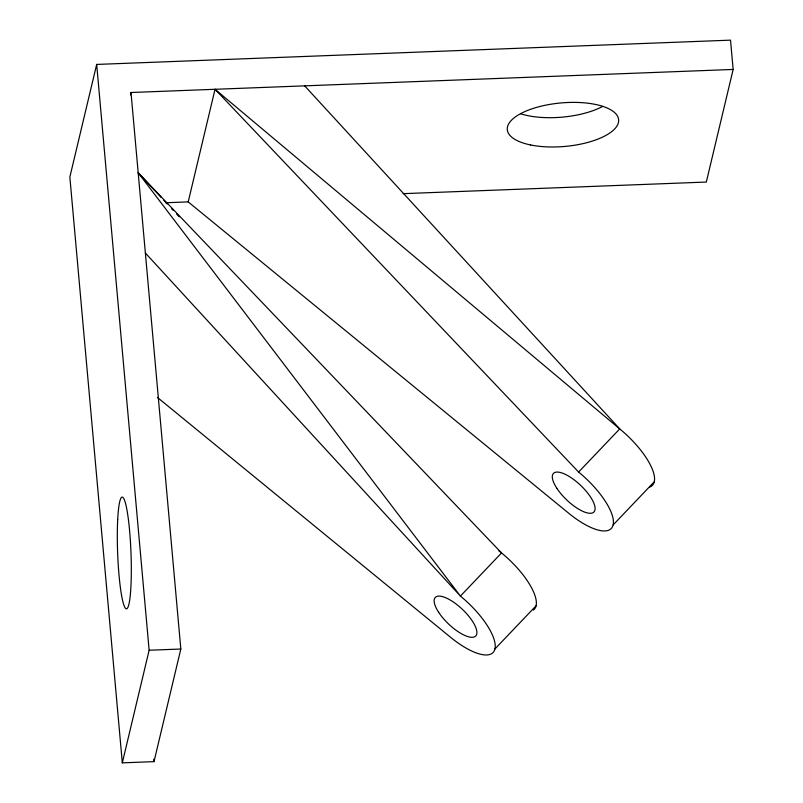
<?xml version="1.0" encoding="UTF-8"?>
<svg xmlns="http://www.w3.org/2000/svg" width="803" height="803" viewBox="0 0 803 803"><rect width="100%" height="100%" fill="white"/><g stroke="black" fill="none" stroke-linecap="round" stroke-linejoin="round"><path stroke-width="1.2" d="M96.681 64.431L69.851 177.041L122.307 762.85L154.005 761.635L180.826 649.025L130.999 92.506L733.149 69.439L730.529 40.15L96.681 64.431L149.137 650.239L122.307 762.85M130.417 94.925L130.999 92.506M654.244 481.8L613.131 524.941A51.904 18.71 43.6 0 1 568.795 513.298L188.203 201.894L215.033 89.284L619.725 428.912A51.904 18.71 43.6 0 1 649.868 487.04M733.149 69.439L706.319 182.05L403.126 193.664M613.131 524.941A51.904 18.71 43.6 0 0 578.612 472.054L619.725 428.912L304.668 85.851M157.378 397.405L450.603 637.321A51.904 18.71 43.6 0 0 494.939 648.965L536.053 605.823M165.96 202.747L188.203 201.894M149.137 650.239L180.826 649.025M498.653 550.587L501.534 552.946A51.904 18.71 43.6 0 1 533.413 610.079M145.373 253.015L460.42 596.087L138.186 172.765L501.534 552.946L460.42 596.087A51.904 18.71 43.6 0 1 494.939 648.965M215.033 89.284L578.612 472.054M138.186 172.765L161.262 197.548M163.822 200.298L167.245 203.972M171.511 208.559L173.227 210.396M176.64 214.07L179.21 216.83M153.774 759.136L154.005 761.635M602.752 106.377A55.899 21.832 -5.1 0 1 520.635 113.765M556.82 488.244A27.954 10.078 43.6 0 0 593.527 512.334A27.954 10.078 43.6 0 0 570.762 477.454A27.954 10.078 43.6 0 0 556.82 488.244M530.663 144.972A55.899 21.832 -5.1 0 0 618.43 122.558A55.899 21.832 -5.1 0 0 539.827 106.508A55.899 21.832 -5.1 0 0 530.663 144.972M438.629 612.267A27.954 10.078 43.6 0 0 475.336 636.357A27.954 10.078 43.6 0 0 452.571 601.487A27.954 10.078 43.6 0 0 438.629 612.267M117.69 519.661A55.899 6.675 87.8 0 0 125.639 608.443A55.899 6.675 87.8 0 0 129.604 530.753A55.899 6.675 87.8 0 0 117.69 519.661"/></g></svg>
